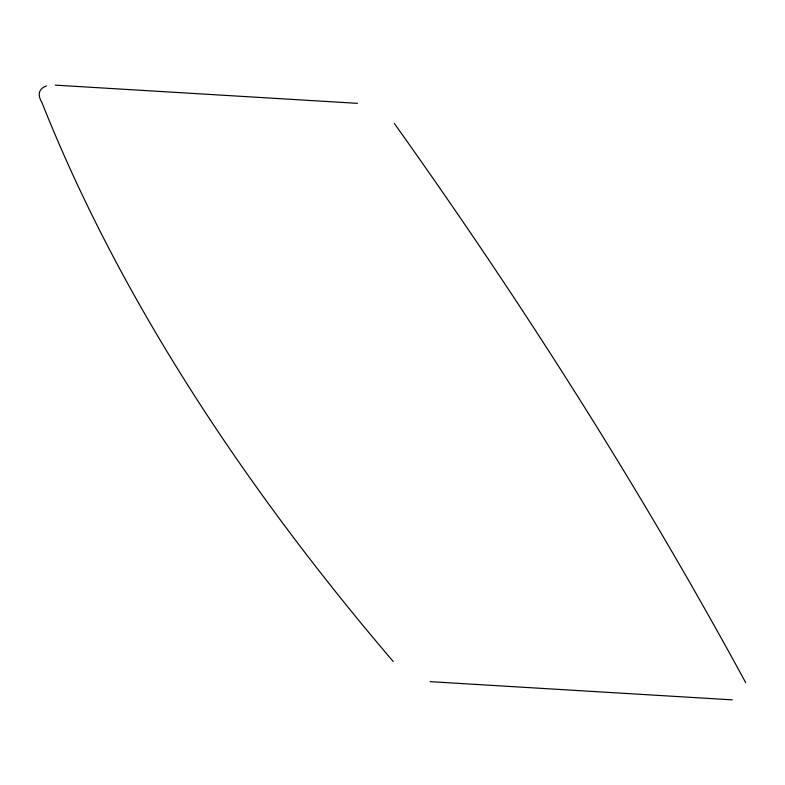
<?xml version="1.0" encoding="UTF-8"?>
<svg xmlns="http://www.w3.org/2000/svg" width="785" height="785" viewBox="0 0 785 785"><rect width="100%" height="100%" fill="white"/><g stroke="black" fill="none" stroke-linecap="round" stroke-linejoin="round"><path stroke-width="1.18" d="M55.303 85.143L357.46 103.335M430.131 681.665L732.287 699.857M394.345 123.49C522.211 302.863 640.619 489.114 745.75 682.734M393.236 661.51A2580.589 1305.867 25.3 0 1 41.831 102.266A29.879 15.121 25.3 0 1 46.56 85.987"/></g></svg>
